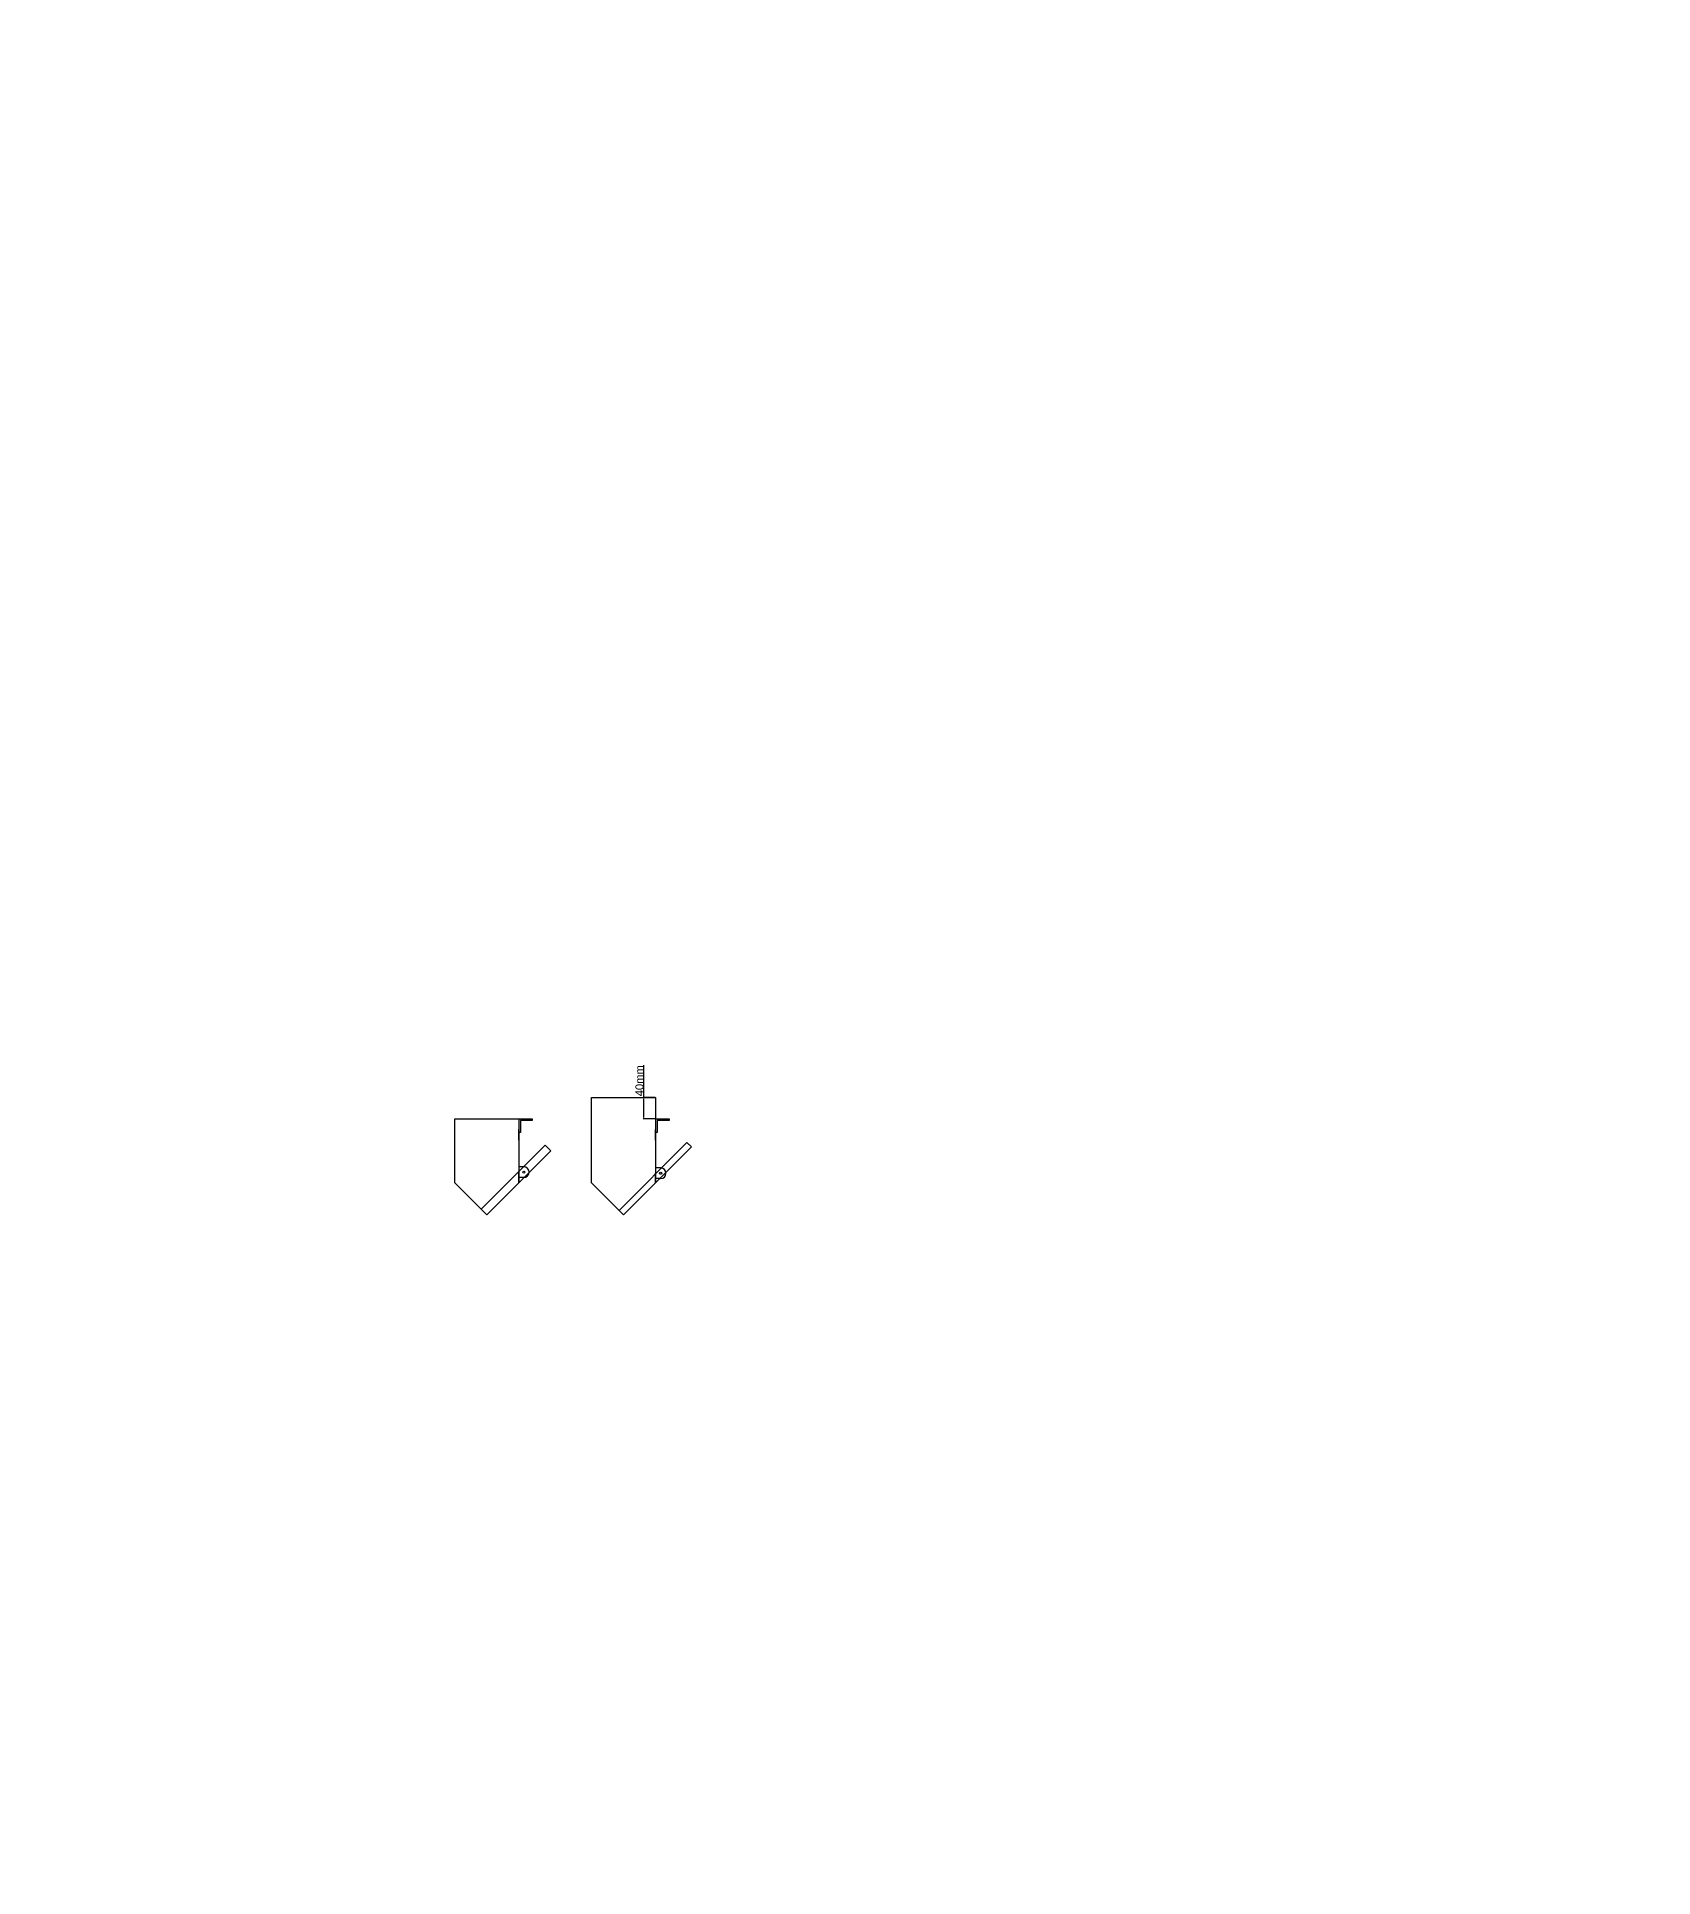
# Model space of a CAD drawing. Header units: centimetres. Extents: x -10816 to 16897, y 31630 to 109107.
# Drawn here: x 13155 to 16185, y 57795 to 61245 of the extents above; entities that cross this region are included whole.
import ezdxf

# ---------------------------------------------------------------- set-up
doc = ezdxf.new("R2010")
doc.units = ezdxf.units.CM
doc.header["$LTSCALE"] = 0.5
doc.styles.get("Standard").update_dxf_attribs({"font": 'arial.ttf'})
doc.dimstyles.new('ISO-25', dxfattribs={"dimtxt": 15, "dimasz": 2.5, "dimexe": 1.25, "dimexo": 0.625, "dimtad": 1, "dimtxsty": 'Standard', "dimcen": 2.5, "dimclrd": 1, "dimclre": 1, "dimadec": 0, "dimazin": 0, "dimtfac": 1, "dimtmove": 0, "dimatfit": 3, "dimfxl": 1, "dimarcsym": 0})

# ---------------------------------------------------------------- blocks, each defined once
blk = doc.blocks.new('*D423')
at = {"color": 1, "lineweight": -2, "transparency": 16777216}
for p, q in [((576.8, 61225.5), (574.3, 61225.5)), ((579.3, 61218.5), (579.3, 61226.8)), ((579.3, 61225.5), (584, 61225.5)), ((584, 61218.5), (584, 61226.8)), ((586.5, 61225.5), (664.4, 61225.5)), ((16184.8, 54944.1), (16165.6, 54963.3)), ((16014, 54809.9), (16164.7, 54960.6)), ((16030.5, 54789.8), (16011.3, 54809))]:
    blk.add_line(p, q, dxfattribs=at)
at = {"color": 1, "transparency": 16777216}
for points in [[(576.8, 61225.9), (576.8, 61225.1), (579.3, 61225.5)], [(586.5, 61225.9), (586.5, 61225.1), (584, 61225.5)], [(16164.4, 54960.9), (16165, 54960.4), (16166.5, 54962.4)], [(16013.7, 54810.2), (16014.3, 54809.6), (16012.2, 54808.1)]]:
    blk.add_solid(points, dxfattribs=at)
at = {"layer": 'Defpoints', "color": 0, "transparency": 16777216}
for p in [(579.3, 61217.9), (584, 61225.5), (584, 61217.9), (16166.5, 54962.4), (16185.2, 54943.7), (16030.9, 54789.4)]:
    blk.add_point(p, dxfattribs=at)
at = {"color": 0, "transparency": 16777216, "insert": (626.7, 61235.2), "char_height": 15, "attachment_point": 5}
blk.add_mtext('4,76mm', dxfattribs=at)
at = {"color": 0, "transparency": 16777216, "insert": (16083.5, 54891.1), "char_height": 15, "attachment_point": 5, "rotation": 45}
blk.add_mtext('250mm', dxfattribs=at)
blk = doc.blocks.new('*D436')
at = {"color": 1, "lineweight": -2, "transparency": 16777216}
for p, q in [((14293.3, 59256.5), (14293.3, 59316.9)), ((14314.8, 59256.5), (14292.1, 59256.5)), ((14293.3, 59219), (14293.3, 59254)), ((14314.8, 59216.5), (14292.1, 59216.5))]:
    blk.add_line(p, q, dxfattribs=at)
at = {"color": 1, "transparency": 16777216}
for points in [[(14292.9, 59254), (14293.8, 59254), (14293.3, 59256.5)], [(14292.9, 59219), (14293.8, 59219), (14293.3, 59216.5)]]:
    blk.add_solid(points, dxfattribs=at)
at = {"layer": 'Defpoints', "color": 0, "transparency": 16777216}
for p in [(14293.3, 59256.5), (14315.4, 59256.5), (14315.4, 59216.5)]:
    blk.add_point(p, dxfattribs=at)
at = {"color": 0, "transparency": 16777216, "insert": (14285.1, 59287.9), "char_height": 15, "attachment_point": 5, "rotation": 90}
blk.add_mtext('40mm', dxfattribs=at)

msp = doc.modelspace()

# ---------------------------------------------------------------- linework, layer by layer
for p, q in [((14195.391, 59096.514), (14195.391, 59256.514)), ((14195.391, 59256.514), (14315.391, 59256.514)), ((14315.391, 59256.514), (14315.391, 59096.514)), ((13938.856, 59096.514), (13938.856, 59216.514)), ((13938.856, 59216.514), (14058.856, 59216.514)), ((14058.856, 59216.514), (14058.856, 59096.514)), ((14058.856, 59216.514), (14084.256, 59216.514)), ((14084.256, 59213.514), (14061.856, 59213.514)), ((14061.856, 59213.514), (14061.856, 59191.114)), ((14084.256, 59216.514), (14084.256, 59213.514)), ((14315.391, 59216.514), (14340.791, 59216.514)), ((14340.791, 59213.514), (14318.391, 59213.514)), ((14318.391, 59213.514), (14318.391, 59191.114)), ((14340.791, 59216.514), (14340.791, 59213.514)), ((14058.856, 59176.514), (14058.856, 59196.514)), ((14061.856, 59191.114), (14058.856, 59191.114)), ((14246.906, 59044.999), (14374.185, 59172.278)), ((14315.391, 59176.514), (14315.391, 59196.514)), ((14318.391, 59191.114), (14315.391, 59191.114)), ((14382.67, 59163.793), (14374.185, 59172.278)), ((13988.249, 59047.12), (14108.457, 59167.328)), ((13998.856, 59036.514), (14119.064, 59156.722)), ((14108.457, 59167.328), (14119.064, 59156.722)), ((14255.391, 59036.514), (14382.67, 59163.793)), ((14068.249, 59126.514), (14058.856, 59126.514)), ((14058.856, 59096.514), (14058.856, 59116.514)), ((14058.856, 59096.514), (14058.856, 59106.514)), ((14068.249, 59106.514), (14058.856, 59106.514)), ((14315.391, 59125.453), (14315.391, 59105.514)), ((14324.784, 59124.483), (14315.391, 59124.483)), ((14315.391, 59096.514), (14315.391, 59114.514)), ((14315.391, 59096.514), (14315.391, 59106.514)), ((14324.784, 59104.483), (14315.391, 59104.483)), ((13998.856, 59036.514), (13938.856, 59096.514)), ((14255.391, 59036.514), (14195.391, 59096.514)), ((13998.856, 59036.514), (13988.249, 59047.12)), ((14246.906, 59044.999), (14255.391, 59036.514))]:
    msp.add_line(p, q)
for centre in [(14068.249, 59116.514), (14324.906, 59114.514)]:
    msp.add_circle(centre, 2)
for centre in [(14068.249, 59116.514), (14324.784, 59114.483)]:
    msp.add_arc(centre, 10, 270, 90)

# ---------------------------------------------------------------- dimensions: what is measured, and where the dimension line sits
dim = msp.add_linear_dim(base=(584.034, 61225.53), p1=(579.274, 61217.911), p2=(584.034, 61217.911), dimstyle='ISO-25', override={"dimpost": 'mm'})
dim.commit()
dim.dimension.update_dxf_attribs({"geometry": '*D423', "text_midpoint": (626.699, 61235.169)})
dim = msp.add_aligned_dim(p1=(16030.948, 54789.372), p2=(16185.242, 54943.666), distance=26.517, text='250mm', dimstyle='ISO-25', override={"dimpost": 'mm'})
dim.commit()
dim.dimension.update_dxf_attribs({"geometry": '*D423', "text_midpoint": (16083.487, 54891.127)})
dim = msp.add_linear_dim(base=(14293.337, 59256.514), p1=(14315.391, 59216.514), p2=(14315.391, 59256.514), angle=90, dimstyle='ISO-25', override={"dimpost": 'mm'})
dim.commit()
dim.dimension.update_dxf_attribs({"geometry": '*D436', "text_midpoint": (14285.054, 59287.94)})

doc.saveas('drawing.dxf')
